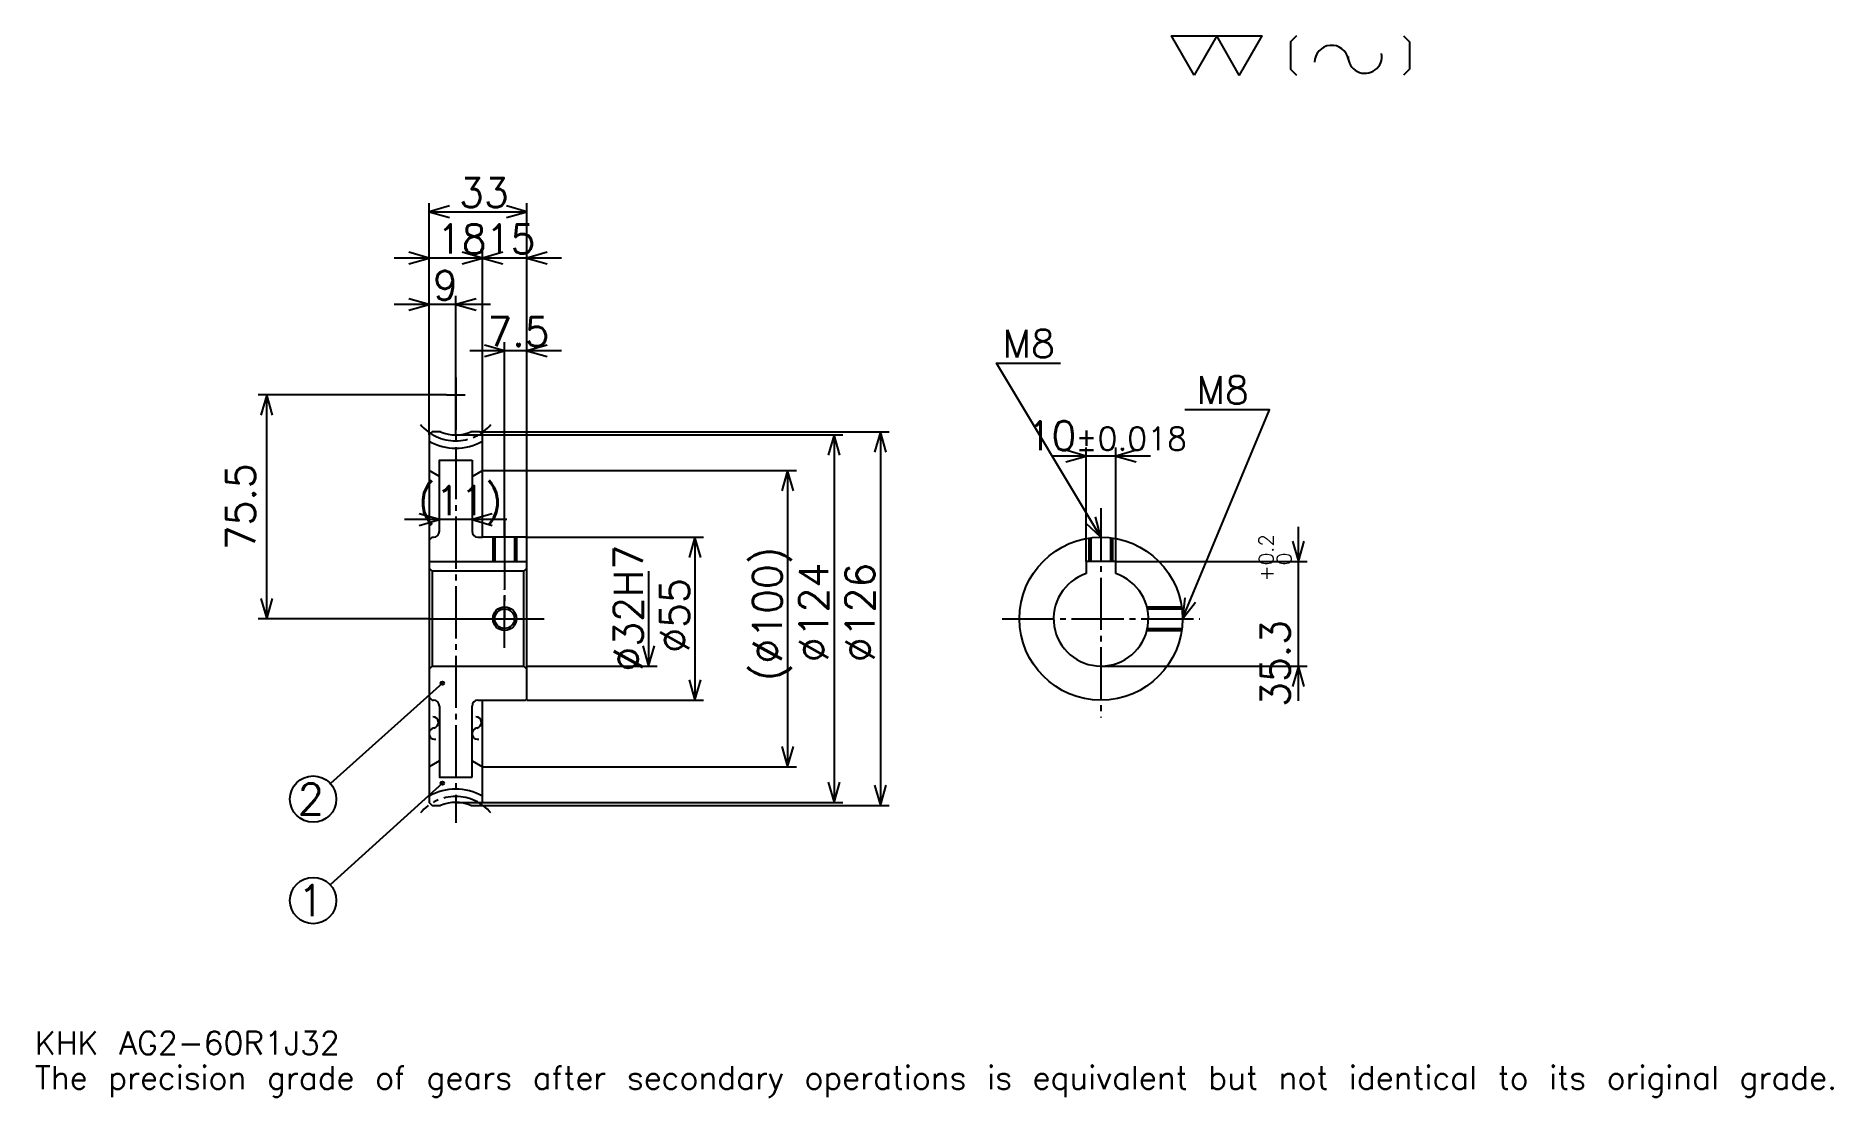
# Model space of a CAD drawing. Extents: x 20 to 626, y 7 to 365.
import ezdxf

# ---------------------------------------------------------------- set-up
doc = ezdxf.new("R2010")
doc.units = 0
doc.linetypes.add('DASHDOT', pattern=[23.466668, 17.6, -1.955556, 1.955556, -1.955556])
doc.layers.get('0').update_dxf_attribs({"linetype": 'CONTINUOUS'})
doc.layers.add('DASHDOT', color=6, linetype='DASHDOT')
doc.styles.add('KANJI', font='TXT', dxfattribs={"bigfont": 'BIGFONT'})

msp = doc.modelspace()

# ---------------------------------------------------------------- linework, layer by layer
at = {"color": 5}
for p, q in [((152.533325, 231.588898), (152.533325, 308.833344)), ((152.533325, 305.900024), (185.533325, 305.900024)), ((185.533325, 231.588898), (185.533325, 308.833344)), ((170.533325, 231.588898), (170.533325, 293.188904)), ((182.266663, 290.255554), (140.799988, 290.255554)), ((197.266663, 290.255554), (158.799988, 290.255554)), ((173.266663, 274.611115), (140.799988, 274.611115)), ((161.533325, 244.088898), (161.533325, 277.544434)), ((178.033325, 231.588898), (178.033325, 261.900024)), ((197.266663, 258.966675), (166.299988, 258.966675)), ((158.399994, 244.088898), (94.844437, 244.088898)), ((97.777771, 168.588898), (97.777771, 244.088898)), ((161.533325, 230.588898), (161.533325, 244.088898)), ((152.533325, 230.588898), (152.533325, 231.588898)), ((161.533325, 230.588898), (185.533325, 230.588898)), ((169.533325, 231.588898), (185.533325, 231.588898)), ((170.533325, 230.588898), (170.533325, 231.588898)), ((178.033325, 196.088898), (178.033325, 231.588898)), ((178.033325, 196.088898), (178.033325, 231.588898)), ((185.533325, 231.588898), (307.755554, 231.588898)), ((185.533325, 195.588898), (185.533325, 231.588898)), ((185.533325, 230.588898), (292.111084, 230.588898)), ((289.177765, 230.588898), (289.177765, 106.588898)), ((304.822205, 231.588898), (304.822205, 105.588898)), ((374.255554, 187.888901), (374.255554, 226.400009)), ((384.255554, 187.888901), (384.255554, 226.400009)), ((170.533325, 218.588898), (185.533325, 218.588898)), ((185.533325, 218.588898), (276.466675, 218.588898)), ((273.533325, 218.588898), (273.533325, 118.588898)), ((395.988892, 223.466675), (362.522217, 223.466675)), ((178.766663, 202), (144.299988, 202)), ((185.533325, 196.088898), (245.177765, 196.088898)), ((242.244446, 196.088898), (242.244446, 141.088898)), ((445.866669, 140.85556), (445.866669, 199.622223)), ((226.599991, 184.588898), (226.599991, 152.588898)), ((384.255554, 187.888901), (448.799988, 187.888901)), ((152.533325, 168.588898), (94.844437, 168.588898)), ((185.533325, 152.588898), (229.533325, 152.588898)), ((379.255554, 152.588898), (448.799988, 152.588898)), ((157.033325, 146.838898), (119.245636, 112.950325)), ((185.533325, 141.088898), (245.177765, 141.088898)), ((170.533325, 118.588898), (185.533325, 118.588898)), ((185.533325, 118.588898), (276.466675, 118.588898)), ((157.033325, 113.088898), (119.212524, 78.737007)), ((161.533325, 106.588898), (185.533325, 106.588898)), ((169.533325, 105.588898), (185.533325, 105.588898)), ((185.533325, 106.588898), (292.111084, 106.588898)), ((185.533325, 105.588898), (307.755554, 105.588898))]:
    msp.add_line(p, q, dxfattribs=at)
at = {"color": 4}
for p, q in [((156.033325, 216.568176), (152.533325, 218.588898)), ((167.033325, 222.088898), (167.033325, 198.088898)), ((167.033325, 216.568176), (170.533325, 218.588898)), ((169.033325, 196.088898), (170.533325, 196.088898)), ((152.533325, 187.888901), (185.533325, 187.888901)), ((185.533325, 185.588898), (184.533325, 184.588898)), ((152.533325, 151.588898), (153.533325, 152.588898)), ((185.533325, 151.588898), (184.533325, 152.588898)), ((169.033325, 141.088898), (170.533325, 141.088898)), ((167.033325, 115.088898), (167.033325, 139.088898)), ((156.033325, 120.609619), (152.533325, 118.588898)), ((167.033325, 120.609619), (170.533325, 118.588898))]:
    msp.add_line(p, q, dxfattribs=at)
at = {"color": 7}
for points in [[(410.666656, 352), (403.039978, 365.219543), (433.546661, 365.219543), (425.919983, 352), (418.293335, 365.219543), (410.666656, 352)], [(445.240875, 365.219543), (443.207092, 363.185791), (443.207092, 354.033783), (445.240875, 352)], [(481.340454, 365.219543), (483.374207, 363.185791), (483.374207, 354.033783), (481.340454, 352)]]:
    msp.add_lwpolyline(points, dxfattribs=at)
at = {"color": 5}
for points in [[(159.377777, 307.85556), (152.533325, 305.900024), (159.377777, 303.944458)], [(178.688873, 303.944458), (185.533325, 305.900024), (178.688873, 307.85556)], [(145.688873, 288.300018), (152.533325, 290.255554), (145.688873, 292.211121)], [(163.688873, 288.300018), (170.533325, 290.255554), (163.688873, 292.211121)], [(177.377777, 292.211121), (170.533325, 290.255554), (177.377777, 288.300018)], [(192.377777, 292.211121), (185.533325, 290.255554), (192.377777, 288.300018)], [(145.688873, 272.655548), (152.533325, 274.611115), (145.688873, 276.566681)], [(168.377777, 276.566681), (161.533325, 274.611115), (168.377777, 272.655548)], [(171.188873, 257.011108), (178.033325, 258.966675), (171.188873, 260.922241)], [(192.377777, 260.922241), (185.533325, 258.966675), (192.377777, 257.011108)], [(379.255554, 196.088898), (344.055542, 254.755554), (365.56665, 254.755554)], [(99.733322, 237.244446), (97.777771, 244.088898), (95.82222, 237.244446)], [(406.755554, 168.588898), (436.088867, 239.111115), (407.53772, 239.111115)], [(291.133301, 223.744446), (289.177765, 230.588898), (287.222229, 223.744446)], [(306.777771, 224.744446), (304.822205, 231.588898), (302.866638, 224.744446)], [(367.411102, 221.511124), (374.255554, 223.466675), (367.411102, 225.422226)], [(391.100006, 225.422226), (384.255554, 223.466675), (391.100006, 221.511124)], [(275.488892, 211.744446), (273.533325, 218.588898), (271.577759, 211.744446)], [(149.188873, 200.044449), (156.033325, 202), (149.188873, 203.955566)], [(173.877777, 203.955566), (167.033325, 202), (173.877777, 200.044449)], [(374.057251, 200.951843), (379.255554, 196.088898), (377.411011, 202.964081)], [(244.199997, 189.244446), (242.244446, 196.088898), (240.288879, 189.244446)], [(443.911102, 194.733337), (445.866669, 187.888901), (447.822235, 194.733337)], [(95.82222, 175.43335), (97.777771, 168.588898), (99.733322, 175.43335)], [(407.578552, 175.659485), (406.755554, 168.588898), (411.189728, 174.15744)], [(224.64444, 159.43335), (226.599991, 152.588898), (228.555542, 159.43335)], [(447.822235, 145.744446), (445.866669, 152.588898), (443.911102, 145.744446)], [(240.288879, 147.93335), (242.244446, 141.088898), (244.199997, 147.93335)], [(271.577759, 125.433342), (273.533325, 118.588898), (275.488892, 125.433342)], [(287.222229, 113.433342), (289.177765, 106.588898), (291.133301, 113.433342)], [(302.866638, 112.433342), (304.822205, 105.588898), (306.777771, 112.433342)]]:
    msp.add_lwpolyline(points, dxfattribs=at)
at = {"color": 4}
for points in [[(156.434311, 231.588898), (153.533325, 231.588898), (152.533325, 230.588898), (152.533325, 151.588898)], [(166.632339, 105.588898), (169.533325, 105.588898), (170.533325, 106.588898), (170.533325, 141.088898), (185.033325, 141.088898), (185.533325, 141.588898), (185.533325, 195.588898), (185.033325, 196.088898), (170.533325, 196.088898), (170.533325, 230.588898), (169.533325, 231.588898), (166.632339, 231.588898)], [(156.033325, 198.088898), (156.033325, 222.088898), (167.033325, 222.088898)], [(152.533325, 195.088898), (153.533325, 196.088898), (154.033325, 196.088898)], [(174.033325, 196.088898), (174.033325, 187.888901)], [(174.708328, 196.088898), (174.708328, 187.888901)], [(181.358322, 196.088898), (181.358322, 187.888901)], [(182.033325, 196.088898), (182.033325, 187.888901)], [(375.255554, 187.888901), (375.255554, 195.796432)], [(375.930542, 187.888901), (375.930542, 195.887146)], [(382.580566, 187.888901), (382.580566, 195.887146)], [(383.255554, 187.888901), (383.255554, 195.796432)], [(152.533325, 185.588898), (153.533325, 184.588898), (153.533325, 152.588898), (184.533325, 152.588898), (184.533325, 184.588898), (153.533325, 184.588898)], [(384.255554, 183.787582), (384.255554, 187.888901), (374.255554, 187.888901), (374.255554, 183.787582)], [(394.747498, 172.588898), (406.463074, 172.588898)], [(394.90625, 171.913895), (406.553802, 171.913895)], [(394.747498, 164.588898), (406.463074, 164.588898)], [(394.90625, 165.263901), (406.553802, 165.263901)], [(152.533325, 151.588898), (152.533325, 106.588898), (153.533325, 105.588898), (156.434311, 105.588898)], [(152.533325, 142.088898), (153.533325, 141.088898), (154.033325, 141.088898)], [(156.033325, 139.088898), (156.033325, 115.088898), (167.033325, 115.088898)]]:
    msp.add_lwpolyline(points, dxfattribs=at)
for centre, radius in [((379.255554, 168.588898), 27.5), ((178.033325, 168.588898), 3.325)]:
    msp.add_circle(centre, radius, dxfattribs=at)
at = {"color": 7}
msp.add_circle((178.033325, 168.588898), 4, dxfattribs=at)
at = {"color": 5}
for centre, radius in [((157.033325, 146.838898), 0.586667), ((113.422211, 107.727783), 7.822222), ((157.033325, 113.088898), 0.586667), ((113.422211, 73.477783), 7.822222)]:
    msp.add_circle(centre, radius, dxfattribs=at)
at = {"color": 7}
for centre, radius, start, end in [((457.062225, 356.345398), 5.72, 10, 180), ((468.32843, 358.33194), 5.72, 180, 10), ((153.776016, 133.557236), 1.906667, 280, 90), ((168.296021, 133.557236), 1.906667, 280, 90), ((154.438187, 129.801834), 1.906667, 90, 280), ((168.958191, 129.801834), 1.906667, 90, 280)]:
    msp.add_arc(centre, radius, start, end, dxfattribs=at)
at = {"color": 4}
for centre, radius, start, end in [((161.533325, 244.088898), 13.5, 247.808394163, 292.191603888), ((161.533325, 244.088898), 18, 240.00000297, 299.99999703), ((154.033325, 198.088898), 2, 270, 0), ((169.033325, 198.088898), 2, 180, 270), ((379.255554, 168.588898), 16, 108.209957329, 71.790042671), ((154.033325, 139.088898), 2, 0, 90), ((169.033325, 139.088898), 2, 90, 180), ((161.533325, 93.088898), 18, 60.00000297, 119.99999703), ((161.533325, 93.088898), 13.5, 67.808396112, 112.191605837)]:
    msp.add_arc(centre, radius, start, end, dxfattribs=at)
at = {"layer": 'DASHDOT', "color": 7}
for p, q in [((161.533325, 249.955566), (161.533325, 99.722229)), ((158.399994, 244.088898), (164.666656, 244.088898)), ((379.255554, 205.866669), (379.255554, 135.222229)), ((178.033325, 196.088898), (178.033325, 168.588898)), ((152.533325, 168.588898), (191.399994, 168.588898)), ((345.888885, 168.588898), (412.622223, 168.588898))]:
    msp.add_line(p, q, dxfattribs=at)
for points in [[(178.033325, 201.955566), (178.033325, 182.022232)], [(178.033325, 158.722229), (178.033325, 178.455566)], [(168.166656, 168.588898), (187.899994, 168.588898)]]:
    msp.add_lwpolyline(points, dxfattribs=at)
for centre, start, end in [((161.533325, 244.088898), 220.000008502, 319.999993502), ((161.533325, 93.088898), 40.000006498, 139.999991498)]:
    msp.add_arc(centre, 15.5, start, end, dxfattribs=at)

# ---------------------------------------------------------------- texts
at = {"color": 7, "style": 'KANJI'}
for s, height, p in [('33', 9.777778, (162.677765, 307.464447)), ('18', 9.777778, (155.177765, 291.820007)), ('15', 9.777778, (171.677765, 291.820007)), ('9', 9.777778, (153.855545, 276.175568)), ('7.5', 9.777778, (172.25, 260.531128)), ('M8', 9.386667, (346.011108, 256.711121)), ('M8', 9.386667, (411.448853, 241.066681)), ('10', 9.777778, (354.183411, 225.422226)), ('%%p0.018', 7.822222, (370.706635, 225.422226)), ('(11)', 9.777778, (148.82222, 203.564453)), ('2', 10.42963, (108.207397, 102.51297)), ('1', 10.42963, (108.207397, 68.26297)), ('KHK AG2-60R1J32', 7.822222, (19.555555, 21.51111)), ('The precision grade of gears after secondary operations is equivalent but not identical to its original grade.', 7.822222, (19.555555, 9.777778))]:
    msp.add_text(s, height=height, dxfattribs=at).set_placement(p)
for s, height, p in [('75.5', 9.777778, (93.866661, 191.672226)), ('0.2', 4.888889, (437.457794, 186.626602)), ('%%c32H7', 9.777778, (224.64444, 150.744446)), ('(%%c100)', 9.777778, (271.577759, 147.566681)), ('0', 4.888889, (443.519989, 186.626602)), ('%%c124', 9.777778, (287.222229, 153.922241)), ('%%c126', 9.777778, (302.866638, 153.922241)), ('+', 4.888889, (437.457794, 181.151047)), ('%%c55', 9.777778, (240.288879, 157.100006)), ('35.3', 9.777778, (442.93335, 138.828949))]:
    msp.add_text(s, height=height, rotation=90, dxfattribs=at).set_placement(p)

doc.saveas('drawing.dxf')
